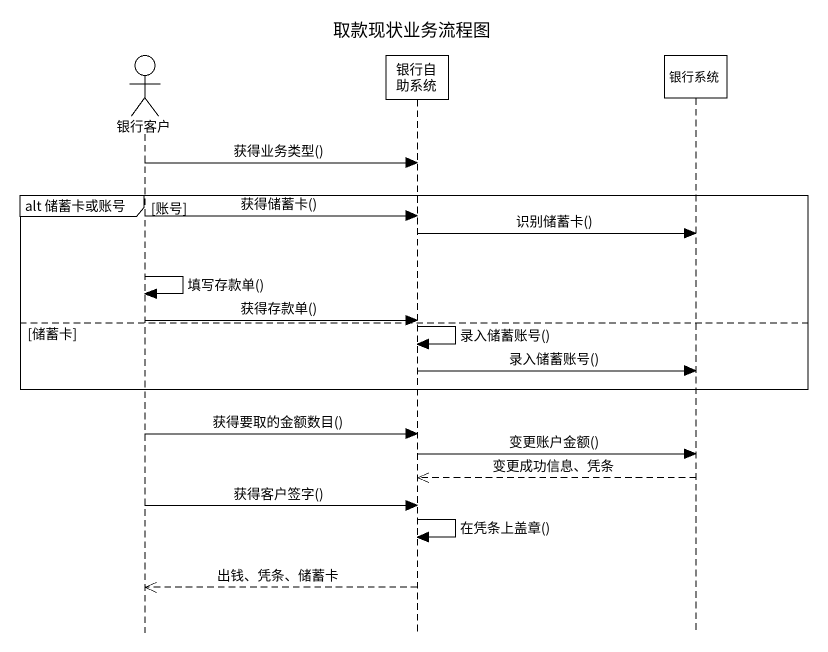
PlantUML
@startuml
title 取款现状业务流程图
hide footbox
actor 银行客户
participant 银行自助系统
participant 银行系统

银行客户 -> 银行自助系统 : 获得业务类型()
group alt 储蓄卡或账号 [账号]
  银行客户 -> 银行自助系统 : 获得储蓄卡()
  银行自助系统 -> 银行系统 : 识别储蓄卡()
  银行客户 -> 银行客户 : 填写存款单()
  银行客户 -> 银行自助系统 : 获得存款单()
else 储蓄卡
  银行自助系统 -> 银行自助系统 : 录入储蓄账号()
  银行自助系统 -> 银行系统 : 录入储蓄账号()
end
银行客户 -> 银行自助系统 : 获得要取的金额数目()
银行自助系统 -> 银行系统 : 变更账户金额()
银行系统 -->> 银行自助系统 : 变更成功信息、凭条
银行客户 -> 银行自助系统 : 获得客户签字()
银行自助系统 -> 银行自助系统 : 在凭条上盖章()
银行自助系统 -->> 银行客户 : 出钱、凭条、储蓄卡
@enduml
